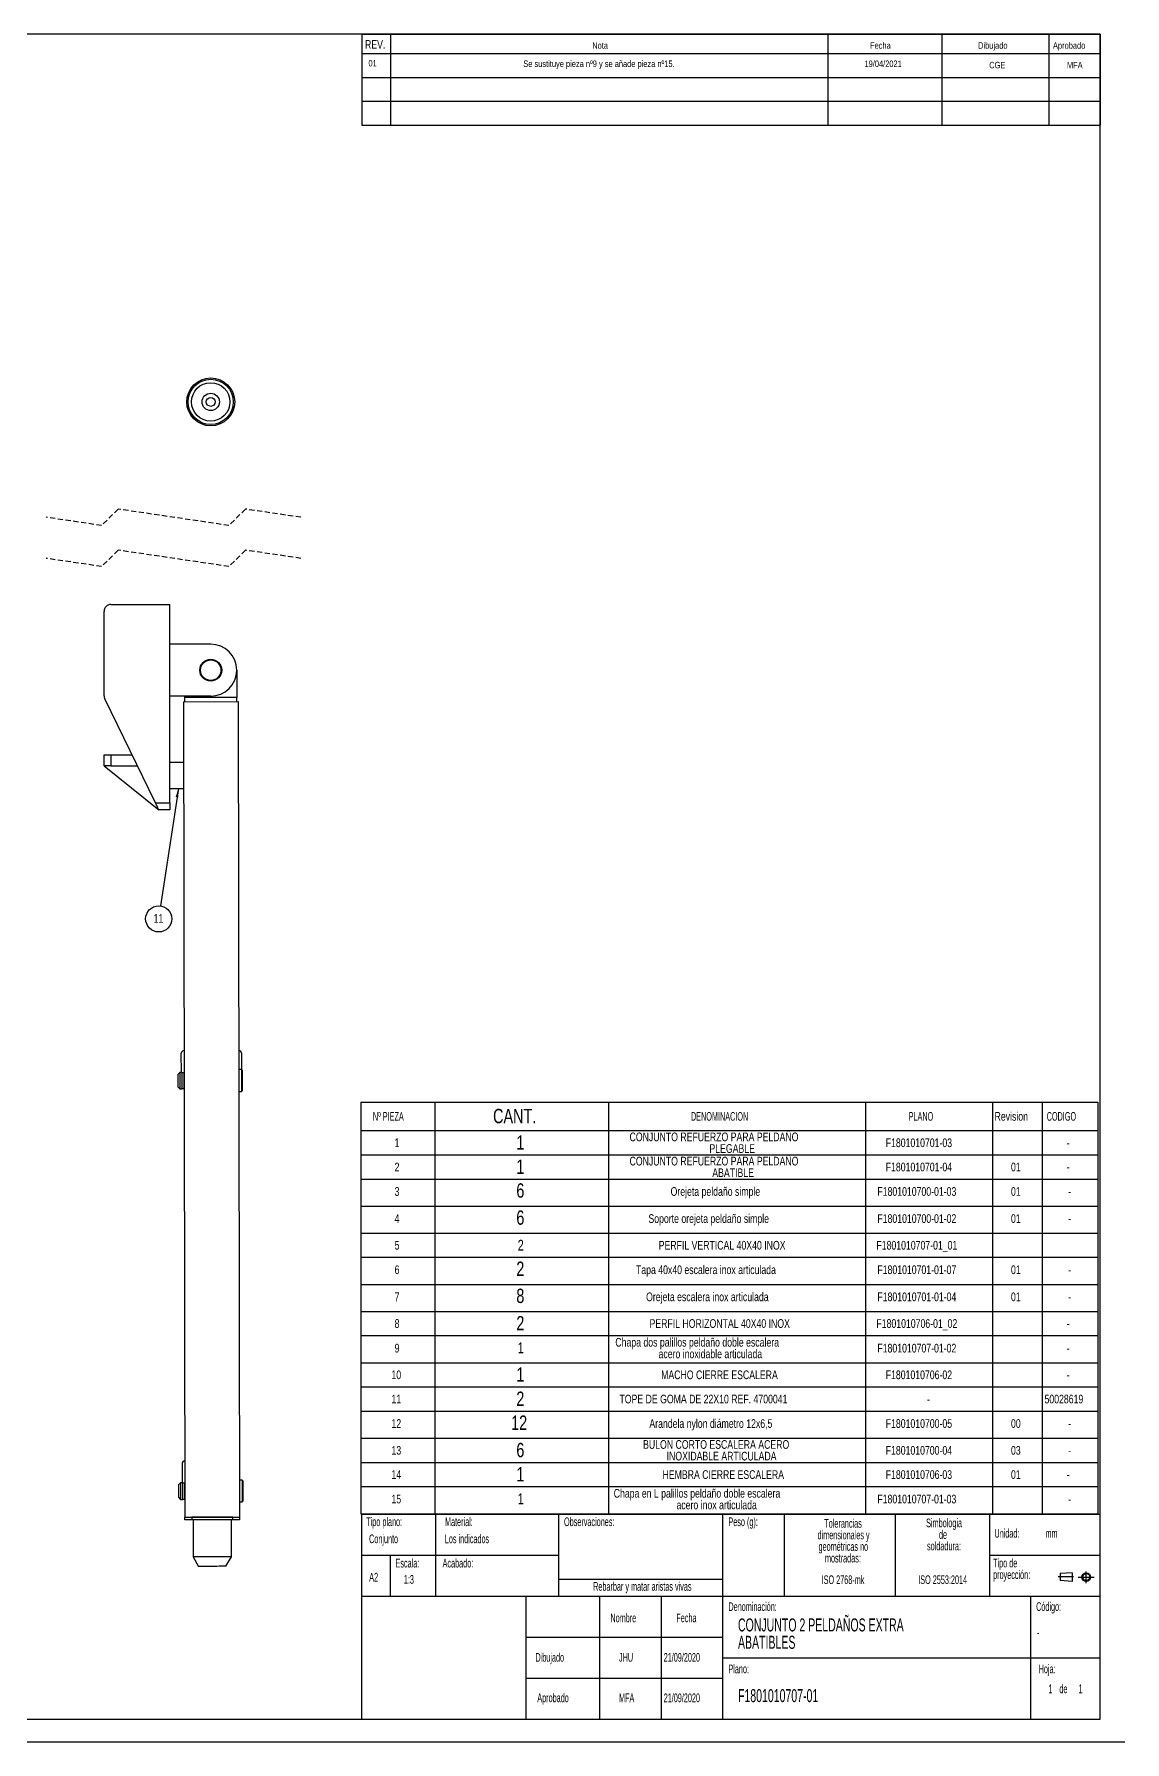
# Model space of a CAD drawing. Extents: x 0 to 1782, y 0 to 1260.
# Drawn here: x 984 to 1782, y 0 to 1248 of the extents above; entities that cross this region are included whole.
import ezdxf

# ---------------------------------------------------------------- set-up
doc = ezdxf.new("R2010")
doc.units = 0
doc.header["$LTSCALE"] = 3
doc.linetypes.add('CENTERX2', pattern=[20.32, 12.7, -2.54, 2.54, -2.54])
doc.linetypes.add('HIDDEN', pattern=[1.905, 1.27, -0.635])
doc.layers.get('0').update_dxf_attribs({"linetype": 'CONTINUOUS'})
doc.layers.add('FORMATO', color=7, linetype='CONTINUOUS')
doc.layers.add('SLD-0', color=179, linetype='CONTINUOUS')
doc.styles.add('SLDTEXTSTYLE0', font='TXT', dxfattribs={"width": 0.75})
doc.styles.add('SLDTEXTSTYLE1', font='TXT', dxfattribs={"width": 0.605})
doc.dimstyles.new('SLDDIMSTYLE0', dxfattribs={"dimtxt": 0.18, "dimasz": 6.35, "dimexe": 0, "dimexo": 0.0625, "dimgap": 0, "dimtad": 0, "dimtih": 1, "dimtoh": 1, "dimdec": 0, "dimrnd": 1e-09, "dimzin": 0, "dimdsep": 46, "dimtxsty": 'Standard', "dimsah": 1, "dimcen": 0.09, "dimadec": 0, "dimazin": 0, "dimtfac": 6.35, "dimtdec": 0, "dimtofl": 0, "dimtmove": 0, "dimatfit": 3, "dimfxl": 1, "dimtolj": 1, "dimtzin": 0, "dimarcsym": 0})

# ---------------------------------------------------------------- blocks, each defined once
blk = doc.blocks.new('BLOQUE3')
at = {"color": 7, "linetype": 'CENTERX2'}
for p, q in [((1193.8, 390.2), (1184.4, 390.2)), ((1196.6, 390.1), (1206.5, 390.1)), ((1201.6, 386.5), (1201.6, 393.6))]:
    blk.add_line(p, q, dxfattribs=at)
at = {"color": 7, "linetype": 'Continuous'}
for p, q in [((1193.1, 392.8), (1185.7, 392.3)), ((1185.7, 392.3), (1185.7, 388)), ((1193.1, 387.5), (1185.7, 388)), ((1193.1, 392.8), (1193.1, 387.5))]:
    blk.add_line(p, q, dxfattribs=at)
for radius in [2.67, 2.14]:
    blk.add_circle((1201.6, 390.1), radius, dxfattribs=at)
blk = doc.blocks.new('SW_NOTE_0_1')
at = {"layer": 'SLD-0', "color": 0, "attachment_point": 1, "style": 'SLDTEXTSTYLE1'}
for s, insert, char_height in [('CONJUNTO 2 PELDAÑOS EXTRA', (0, 12.3), 9.525), ('ABATIBLES', (0, -0.4), 9.53)]:
    blk.add_mtext(s, dxfattribs=dict(at, insert=insert, char_height=char_height))
blk = doc.blocks.new('SW_NOTE_0_2')
at = {"layer": 'SLD-0', "color": 0, "char_height": 6.35, "attachment_point": 2, "style": 'SLDTEXTSTYLE1'}
for s, insert in [('Simbologia', (21.3, 8.2)), ('de', (20.5, -0.3)), ('soldadura:', (21.2, -8.7))]:
    blk.add_mtext(s, dxfattribs=dict(at, insert=insert))
blk = doc.blocks.new('SW_NOTE_0_3')
at = {"layer": 'SLD-0', "color": 0, "char_height": 6.35, "attachment_point": 1, "style": 'SLDTEXTSTYLE1'}
for s, insert in [('Tipo de', (0, 8.2)), ('proyección:', (0, -0.3))]:
    blk.add_mtext(s, dxfattribs=dict(at, insert=insert))
blk = doc.blocks.new('SW_NOTE_0_4')
at = {"layer": 'SLD-0', "color": 0, "char_height": 6.35, "attachment_point": 2, "style": 'SLDTEXTSTYLE1'}
for s, insert in [('dimensionales y', (22.6, -0.3)), ('Tolerancias', (22.2, 8.2)), ('geométricas no', (22.4, -8.7)), ('mostradas:', (22.1, -17.2))]:
    blk.add_mtext(s, dxfattribs=dict(at, insert=insert))
blk = doc.blocks.new('SW_TABLEANNOTATION_0')
at = {"layer": 'FORMATO', "color": 0}
for p, q in [((0, 0), (0, -20.9)), ((0, 0), (54.3, 0)), ((54.3, 0), (54.3, -20.9)), ((54.3, 0), (181.1, 0)), ((181.1, 0), (181.1, -20.9)), ((181.1, 0), (369.2, 0)), ((369.2, 0), (369.2, -20.9)), ((369.2, 0), (461.9, 0)), ((461.9, 0), (461.9, -20.9)), ((461.9, 0), (498.4, 0)), ((498.4, 0), (498.4, -20.9)), ((498.4, 0), (539.1, 0)), ((539.1, 0), (539.1, -20.9)), ((0, -20.9), (54.3, -20.9)), ((0, -20.9), (0, -38.6)), ((54.3, -20.9), (181.1, -20.9)), ((54.3, -20.9), (54.3, -38.6)), ((181.1, -20.9), (369.2, -20.9)), ((181.1, -20.9), (181.1, -38.6)), ((369.2, -20.9), (461.9, -20.9)), ((369.2, -20.9), (369.2, -38.6)), ((461.9, -20.9), (498.4, -20.9)), ((461.9, -20.9), (461.9, -38.6)), ((498.4, -20.9), (539.1, -20.9)), ((498.4, -20.9), (498.4, -38.6)), ((539.1, -20.9), (539.1, -38.6)), ((0, -38.6), (0, -56.3)), ((0, -38.6), (54.3, -38.6)), ((54.3, -38.6), (54.3, -56.3)), ((54.3, -38.6), (181.1, -38.6)), ((181.1, -38.6), (181.1, -56.3)), ((181.1, -38.6), (369.2, -38.6)), ((369.2, -38.6), (369.2, -56.3)), ((369.2, -38.6), (461.9, -38.6)), ((461.9, -38.6), (461.9, -56.3)), ((461.9, -38.6), (498.4, -38.6)), ((498.4, -38.6), (498.4, -56.3)), ((498.4, -38.6), (539.1, -38.6)), ((539.1, -38.6), (539.1, -56.3)), ((0, -56.3), (0, -76.1)), ((0, -56.3), (54.3, -56.3)), ((54.3, -56.3), (54.3, -76.1)), ((54.3, -56.3), (181.1, -56.3)), ((181.1, -56.3), (181.1, -76.1)), ((181.1, -56.3), (369.2, -56.3)), ((369.2, -56.3), (369.2, -76.1)), ((369.2, -56.3), (461.9, -56.3)), ((461.9, -56.3), (461.9, -76.1)), ((461.9, -56.3), (498.4, -56.3)), ((498.4, -56.3), (498.4, -76.1)), ((498.4, -56.3), (539.1, -56.3)), ((539.1, -56.3), (539.1, -76.1)), ((0, -76.1), (0, -95.8)), ((0, -76.1), (54.3, -76.1)), ((54.3, -76.1), (54.3, -95.8)), ((54.3, -76.1), (181.1, -76.1)), ((181.1, -76.1), (181.1, -95.8)), ((181.1, -76.1), (369.2, -76.1)), ((369.2, -76.1), (369.2, -95.8)), ((369.2, -76.1), (461.9, -76.1)), ((461.9, -76.1), (461.9, -95.8)), ((461.9, -76.1), (498.4, -76.1)), ((498.4, -76.1), (498.4, -95.8)), ((498.4, -76.1), (539.1, -76.1)), ((539.1, -76.1), (539.1, -95.8)), ((0, -95.8), (0, -113.5)), ((0, -95.8), (54.3, -95.8)), ((54.3, -95.8), (54.3, -113.5)), ((54.3, -95.8), (181.1, -95.8)), ((181.1, -95.8), (181.1, -113.5)), ((181.1, -95.8), (369.2, -95.8)), ((369.2, -95.8), (369.2, -113.5)), ((369.2, -95.8), (461.9, -95.8)), ((461.9, -95.8), (461.9, -113.5)), ((461.9, -95.8), (498.4, -95.8)), ((498.4, -95.8), (498.4, -113.5)), ((498.4, -95.8), (539.1, -95.8)), ((539.1, -95.8), (539.1, -113.5)), ((0, -113.5), (0, -133.3)), ((0, -113.5), (54.3, -113.5)), ((54.3, -113.5), (54.3, -133.3)), ((54.3, -113.5), (181.1, -113.5)), ((181.1, -113.5), (181.1, -133.3)), ((181.1, -113.5), (369.2, -113.5)), ((369.2, -113.5), (369.2, -133.3)), ((369.2, -113.5), (461.9, -113.5)), ((461.9, -113.5), (461.9, -133.3)), ((461.9, -113.5), (498.4, -113.5)), ((498.4, -113.5), (498.4, -133.3)), ((498.4, -113.5), (539.1, -113.5)), ((539.1, -113.5), (539.1, -133.3)), ((0, -133.3), (0, -153)), ((0, -133.3), (54.3, -133.3)), ((54.3, -133.3), (54.3, -153)), ((54.3, -133.3), (181.1, -133.3)), ((181.1, -133.3), (181.1, -153)), ((181.1, -133.3), (369.2, -133.3)), ((369.2, -133.3), (369.2, -153)), ((369.2, -133.3), (461.9, -133.3)), ((461.9, -133.3), (461.9, -153)), ((461.9, -133.3), (498.4, -133.3)), ((498.4, -133.3), (498.4, -153)), ((498.4, -133.3), (539.1, -133.3)), ((539.1, -133.3), (539.1, -153)), ((0, -153), (0, -170.7)), ((0, -153), (54.3, -153)), ((54.3, -153), (54.3, -170.7)), ((54.3, -153), (181.1, -153)), ((181.1, -153), (181.1, -170.7)), ((181.1, -153), (369.2, -153)), ((369.2, -153), (369.2, -170.7)), ((369.2, -153), (461.9, -153)), ((461.9, -153), (461.9, -170.7)), ((461.9, -153), (498.4, -153)), ((498.4, -153), (498.4, -170.7)), ((498.4, -153), (539.1, -153)), ((539.1, -153), (539.1, -170.7)), ((0, -170.7), (0, -190.5)), ((0, -170.7), (54.3, -170.7)), ((54.3, -170.7), (54.3, -190.5)), ((54.3, -170.7), (181.1, -170.7)), ((181.1, -170.7), (181.1, -190.5)), ((181.1, -170.7), (369.2, -170.7)), ((369.2, -170.7), (369.2, -190.5)), ((369.2, -170.7), (461.9, -170.7)), ((461.9, -170.7), (461.9, -190.5)), ((461.9, -170.7), (498.4, -170.7)), ((498.4, -170.7), (498.4, -190.5)), ((498.4, -170.7), (539.1, -170.7)), ((539.1, -170.7), (539.1, -190.5)), ((0, -190.5), (0, -208.2)), ((0, -190.5), (54.3, -190.5)), ((54.3, -190.5), (54.3, -208.2)), ((54.3, -190.5), (181.1, -190.5)), ((181.1, -190.5), (181.1, -208.2)), ((181.1, -190.5), (369.2, -190.5)), ((369.2, -190.5), (369.2, -208.2)), ((369.2, -190.5), (461.9, -190.5)), ((461.9, -190.5), (461.9, -208.2)), ((461.9, -190.5), (498.4, -190.5)), ((498.4, -190.5), (498.4, -208.2)), ((498.4, -190.5), (539.1, -190.5)), ((539.1, -190.5), (539.1, -208.2)), ((0, -208.2), (0, -225.9)), ((0, -208.2), (54.3, -208.2)), ((54.3, -208.2), (54.3, -225.9)), ((54.3, -208.2), (181.1, -208.2)), ((181.1, -208.2), (181.1, -225.9)), ((181.1, -208.2), (369.2, -208.2)), ((369.2, -208.2), (369.2, -225.9)), ((369.2, -208.2), (461.9, -208.2)), ((461.9, -208.2), (461.9, -225.9)), ((461.9, -208.2), (498.4, -208.2)), ((498.4, -208.2), (498.4, -225.9)), ((498.4, -208.2), (539.1, -208.2)), ((539.1, -208.2), (539.1, -225.9)), ((0, -225.9), (0, -245.7)), ((0, -225.9), (54.3, -225.9)), ((54.3, -225.9), (54.3, -245.7)), ((54.3, -225.9), (181.1, -225.9)), ((181.1, -225.9), (181.1, -245.7)), ((181.1, -225.9), (369.2, -225.9)), ((369.2, -225.9), (369.2, -245.7)), ((369.2, -225.9), (461.9, -225.9)), ((461.9, -225.9), (461.9, -245.7)), ((461.9, -225.9), (498.4, -225.9)), ((498.4, -225.9), (498.4, -245.7)), ((498.4, -225.9), (539.1, -225.9)), ((539.1, -225.9), (539.1, -245.7)), ((0, -245.7), (0, -263.4)), ((0, -245.7), (54.3, -245.7)), ((54.3, -245.7), (54.3, -263.4)), ((54.3, -245.7), (181.1, -245.7)), ((181.1, -245.7), (181.1, -263.4)), ((181.1, -245.7), (369.2, -245.7)), ((369.2, -245.7), (369.2, -263.4)), ((369.2, -245.7), (461.9, -245.7)), ((461.9, -245.7), (461.9, -263.4)), ((461.9, -245.7), (498.4, -245.7)), ((498.4, -245.7), (498.4, -263.4)), ((498.4, -245.7), (539.1, -245.7)), ((539.1, -245.7), (539.1, -263.4)), ((0, -263.4), (0, -281.1)), ((0, -263.4), (54.3, -263.4)), ((54.3, -263.4), (54.3, -281.1)), ((54.3, -263.4), (181.1, -263.4)), ((181.1, -263.4), (181.1, -281.1)), ((181.1, -263.4), (369.2, -263.4)), ((369.2, -263.4), (369.2, -281.1)), ((369.2, -263.4), (461.9, -263.4)), ((461.9, -263.4), (461.9, -281.1)), ((461.9, -263.4), (498.4, -263.4)), ((498.4, -263.4), (498.4, -281.1)), ((498.4, -263.4), (539.1, -263.4)), ((539.1, -263.4), (539.1, -281.1)), ((0, -281.1), (0, -300.9)), ((0, -281.1), (54.3, -281.1)), ((54.3, -281.1), (54.3, -300.9)), ((54.3, -281.1), (181.1, -281.1)), ((181.1, -281.1), (181.1, -300.9)), ((181.1, -281.1), (369.2, -281.1)), ((369.2, -281.1), (369.2, -300.9)), ((369.2, -281.1), (461.9, -281.1)), ((461.9, -281.1), (461.9, -300.9)), ((461.9, -281.1), (498.4, -281.1)), ((498.4, -281.1), (498.4, -300.9)), ((498.4, -281.1), (539.1, -281.1)), ((539.1, -281.1), (539.1, -300.9)), ((0, -300.9), (54.3, -300.9)), ((54.3, -300.9), (181.1, -300.9)), ((181.1, -300.9), (369.2, -300.9)), ((369.2, -300.9), (461.9, -300.9)), ((461.9, -300.9), (498.4, -300.9)), ((498.4, -300.9), (539.1, -300.9))]:
    blk.add_line(p, q, dxfattribs=at)
at = {"layer": 'FORMATO', "color": 0, "attachment_point": 1}
for s, insert, char_height, style in [('Nº PIEZA', (8.9, -7.3), 6.35, 'SLDTEXTSTYLE1'), ('CANT.', (96.8, -5), 10.5, 'SLDTEXTSTYLE0'), ('DENOMINACION', (241.5, -7.3), 6.35, 'SLDTEXTSTYLE1'), ('PLANO', (400.7, -7.3), 6.35, 'SLDTEXTSTYLE1'), ('Revision', (463.5, -7.3), 6.35, 'SLDTEXTSTYLE0'), ('CODIGO', (501.6, -7.3), 6.35, 'SLDTEXTSTYLE1'), ('1', (113.8, -24.3), 10.5, 'SLDTEXTSTYLE0'), ('CONJUNTO REFUERZO PARA PELDAÑO', (196.6, -22.3), 6.35, 'SLDTEXTSTYLE0'), ('1', (24.8, -26.6), 6.35, 'SLDTEXTSTYLE0'), ('PLEGABLE', (255, -30.8), 6.35, 'SLDTEXTSTYLE0'), ('F1801010701-03', (383.9, -26.6), 6.35, 'SLDTEXTSTYLE0'), ('-', (516.2, -26.6), 6.35, 'SLDTEXTSTYLE0'), ('2', (24.8, -44.3), 6.35, 'SLDTEXTSTYLE0'), ('1', (113.8, -42), 10.5, 'SLDTEXTSTYLE0'), ('CONJUNTO REFUERZO PARA PELDAÑO', (196.6, -40), 6.35, 'SLDTEXTSTYLE0'), ('ABATIBLE', (257.1, -48.5), 6.35, 'SLDTEXTSTYLE0'), ('F1801010701-04', (383.9, -44.3), 6.35, 'SLDTEXTSTYLE0'), ('01', (475.5, -44.3), 6.35, 'SLDTEXTSTYLE0'), ('-', (516.2, -44.3), 6.35, 'SLDTEXTSTYLE0'), ('3', (24.8, -62.2), 6.35, 'SLDTEXTSTYLE0'), ('6', (113.8, -59.4), 10.5, 'SLDTEXTSTYLE0'), ('Orejeta peldaño simple', (226.6, -62.2), 6.35, 'SLDTEXTSTYLE0'), ('F1801010700-01-03', (377.8, -62.2), 6.35, 'SLDTEXTSTYLE0'), ('01', (475.5, -62.2), 6.35, 'SLDTEXTSTYLE0'), ('-', (517.4, -62.2), 6.35, 'SLDTEXTSTYLE0'), ('4', (24.8, -82), 6.35, 'SLDTEXTSTYLE0'), ('6', (113.8, -79.2), 10.5, 'SLDTEXTSTYLE0'), ('Soporte orejeta peldaño simple', (210.4, -82), 6.35, 'SLDTEXTSTYLE0'), ('F1801010700-01-02', (377.8, -82), 6.35, 'SLDTEXTSTYLE0'), ('01', (475.5, -82), 6.35, 'SLDTEXTSTYLE0'), ('-', (517.4, -82), 6.35, 'SLDTEXTSTYLE0'), ('5', (24.8, -101.5), 6.35, 'SLDTEXTSTYLE0'), ('2', (114.8, -100.7), 7.94, 'SLDTEXTSTYLE0'), ('PERFIL VERTICAL 40X40 INOX', (217.9, -101.5), 6.35, 'SLDTEXTSTYLE0'), ('F1801010707-01_01', (377.1, -101.5), 6.35, 'SLDTEXTSTYLE0'), ('6', (24.8, -119.4), 6.35, 'SLDTEXTSTYLE0'), ('2', (113.8, -116.6), 10.5, 'SLDTEXTSTYLE0'), ('Tapa 40x40 escalera inox articulada', (201.3, -119.4), 6.35, 'SLDTEXTSTYLE0'), ('F1801010701-01-07', (377.8, -119.4), 6.35, 'SLDTEXTSTYLE0'), ('01', (475.5, -119.4), 6.35, 'SLDTEXTSTYLE0'), ('-', (517.4, -119.4), 6.35, 'SLDTEXTSTYLE0'), ('8', (113.8, -136.4), 10.5, 'SLDTEXTSTYLE0'), ('7', (24.8, -139.2), 6.35, 'SLDTEXTSTYLE0'), ('Orejeta escalera inox articulada', (208.7, -139.2), 6.35, 'SLDTEXTSTYLE0'), ('F1801010701-01-04', (377.8, -139.2), 6.35, 'SLDTEXTSTYLE0'), ('01', (475.5, -139.2), 6.35, 'SLDTEXTSTYLE0'), ('-', (517.4, -139.2), 6.35, 'SLDTEXTSTYLE0'), ('8', (24.8, -158.7), 6.35, 'SLDTEXTSTYLE0'), ('2', (113.8, -156.4), 10.5, 'SLDTEXTSTYLE0'), ('PERFIL HORIZONTAL 40X40 INOX', (211.2, -158.7), 6.35, 'SLDTEXTSTYLE0'), ('F1801010706-01_02', (377.1, -158.7), 6.35, 'SLDTEXTSTYLE0'), ('-', (516.2, -158.7), 6.35, 'SLDTEXTSTYLE0'), ('Chapa dos palillos peldaño doble escalera', (186.2, -172.4), 6.35, 'SLDTEXTSTYLE0'), ('9', (24.8, -176.7), 6.35, 'SLDTEXTSTYLE0'), ('1', (114.8, -175.7), 7.94, 'SLDTEXTSTYLE0'), ('acero inoxidable articulada', (217.8, -180.9), 6.35, 'SLDTEXTSTYLE0'), ('F1801010707-01-02', (377.8, -176.7), 6.35, 'SLDTEXTSTYLE0'), ('-', (516.2, -176.7), 6.35, 'SLDTEXTSTYLE0'), ('10', (22.5, -196.2), 6.35, 'SLDTEXTSTYLE0'), ('1', (113.8, -193.9), 10.5, 'SLDTEXTSTYLE0'), ('MACHO CIERRE ESCALERA', (219.7, -196.2), 6.35, 'SLDTEXTSTYLE0'), ('F1801010706-02', (383.9, -196.2), 6.35, 'SLDTEXTSTYLE0'), ('2', (113.8, -211.6), 10.5, 'SLDTEXTSTYLE0'), ('-', (516.2, -196.2), 6.35, 'SLDTEXTSTYLE0'), ('11', (22.5, -213.9), 6.35, 'SLDTEXTSTYLE0'), ('TOPE DE GOMA DE 22X10 REF. 4700041', (189.2, -213.9), 6.35, 'SLDTEXTSTYLE0'), ('-', (414.1, -213.9), 6.35, 'SLDTEXTSTYLE0'), ('50028619', (500, -213.9), 6.35, 'SLDTEXTSTYLE0'), ('12', (22.5, -231.8), 6.35, 'SLDTEXTSTYLE0'), ('12', (110, -229.1), 10.5, 'SLDTEXTSTYLE0'), ('Arandela nylon diámetro 12x6,5', (211.1, -231.8), 6.35, 'SLDTEXTSTYLE0'), ('F1801010700-05', (383.9, -231.8), 6.35, 'SLDTEXTSTYLE0'), ('00', (475.5, -231.8), 6.35, 'SLDTEXTSTYLE0'), ('-', (517.4, -231.8), 6.35, 'SLDTEXTSTYLE0'), ('6', (113.8, -249.1), 10.5, 'SLDTEXTSTYLE0'), ('BULON CORTO ESCALERA ACERO', (206.5, -247.1), 6.35, 'SLDTEXTSTYLE0'), ('13', (22.5, -251.4), 6.35, 'SLDTEXTSTYLE0'), ('INOXIDABLE ARTICULADA', (223.7, -255.6), 6.35, 'SLDTEXTSTYLE0'), ('F1801010700-04', (383.9, -251.4), 6.35, 'SLDTEXTSTYLE0'), ('03', (475.5, -251.4), 6.35, 'SLDTEXTSTYLE0'), ('-', (517.4, -251.4), 6.35, 'SLDTEXTSTYLE0'), ('14', (22.5, -269.1), 6.35, 'SLDTEXTSTYLE0'), ('1', (113.8, -266.8), 10.5, 'SLDTEXTSTYLE0'), ('HEMBRA CIERRE ESCALERA', (220.7, -269.1), 6.35, 'SLDTEXTSTYLE0'), ('F1801010706-03', (383.9, -269.1), 6.35, 'SLDTEXTSTYLE0'), ('01', (475.5, -269.1), 6.35, 'SLDTEXTSTYLE0'), ('-', (516.2, -269.1), 6.35, 'SLDTEXTSTYLE0'), ('15', (22.5, -287), 6.35, 'SLDTEXTSTYLE0'), ('1', (114.8, -286), 7.94, 'SLDTEXTSTYLE0'), ('Chapa en L palillos peldaño doble escalera', (185, -282.8), 6.35, 'SLDTEXTSTYLE0'), ('F1801010707-01-03', (377.8, -287), 6.35, 'SLDTEXTSTYLE0'), ('acero inox articulada', (230.9, -291.3), 6.35, 'SLDTEXTSTYLE0'), ('-', (517.4, -287), 6.35, 'SLDTEXTSTYLE0')]:
    blk.add_mtext(s, dxfattribs=dict(at, insert=insert, char_height=char_height, style=style))
blk = doc.blocks.new('SW_NOTE_0_5')
at = {"layer": 'FORMATO', "color": 0}
blk.add_circle((-1.4, -9.5), 9.57, dxfattribs=at)
at = {"layer": 'FORMATO', "color": 0, "insert": (-1.6, -6), "char_height": 6.35, "attachment_point": 2, "style": 'SLDTEXTSTYLE0'}
blk.add_mtext('11', dxfattribs=at)

msp = doc.modelspace()

# ---------------------------------------------------------------- linework, layer by layer
at = {"color": 7, "linetype": 'HIDDEN'}
for p, q in [((1045.82, 901), (1033.82, 889)), ((1126.93, 889), (1045.82, 901)), ((1138.93, 901), (1126.93, 889)), ((1179.48, 895), (1138.93, 901)), ((1033.82, 889), (993.27, 895)), ((1033.82, 859), (993.27, 865)), ((1045.82, 871), (1033.82, 859)), ((1126.93, 859), (1045.82, 871)), ((1138.93, 871), (1126.93, 859)), ((1179.48, 865), (1138.93, 871))]:
    msp.add_line(p, q, dxfattribs=at)
at = {"color": 7, "linetype": 'Continuous'}
for p, q in [((1035.59, 764.43), (1035.59, 826.28)), ((1040.59, 831.28), (1083.59, 831.28)), ((1083.59, 686.28), (1083.59, 831.28)), ((1113.59, 802.28), (1083.59, 802.28)), ((1132.59, 783.31), (1132.63, 763.31)), ((1073.15, 686.28), (1036.1, 762.24)), ((1113.59, 764.28), (1083.59, 764.28)), ((1094.63, 763.24), (1094.63, 764.28)), ((1132.63, 763.31), (1094.63, 763.24)), ((1094.63, 760.24), (1094.63, 763.24)), ((1132.63, 760.31), (1132.63, 763.31)), ((1093.63, 760.24), (1133.63, 760.31)), ((1093.63, 760.24), (1094.67, 164.24)), ((1133.63, 760.31), (1134.67, 164.31)), ((1035.59, 713.28), (1035.59, 721.28)), ((1035.59, 721.28), (1040.59, 721.28)), ((1040.59, 713.28), (1035.59, 713.28)), ((1035.59, 713.28), (1075.59, 681.28)), ((1040.59, 721.28), (1040.59, 713.28)), ((1040.59, 721.28), (1056.08, 721.28)), ((1040.59, 713.28), (1059.98, 713.28)), ((1093.71, 715.78), (1083.59, 715.78)), ((1083.59, 696.78), (1093.74, 696.78)), ((1073.15, 686.28), (1083.59, 686.28)), ((1083.59, 681.28), (1075.59, 681.28)), ((1083.59, 686.28), (1083.59, 681.28)), ((1092.11, 489.24), (1092.08, 503.24)), ((1136.08, 503.32), (1136.1, 491.32)), ((1090.91, 489.24), (1089.41, 487.73)), ((1092.41, 489.24), (1090.91, 489.24)), ((1093.91, 488.99), (1092.41, 488.99)), ((1094.11, 489.24), (1093.91, 489.24)), ((1136.1, 491.32), (1134.1, 491.31)), ((1136.6, 490.82), (1136.1, 491.32)), ((1089.42, 478.73), (1090.93, 477.24)), ((1090.93, 477.24), (1092.43, 477.24)), ((1092.43, 477.49), (1093.93, 477.49)), ((1093.93, 477.24), (1094.13, 477.24)), ((1134.13, 475.31), (1136.13, 475.32)), ((1136.13, 475.32), (1136.63, 475.82)), ((1092.6, 203.24), (1092.63, 189.24)), ((1091.43, 189.24), (1089.93, 187.74)), ((1092.93, 189.24), (1091.43, 189.24)), ((1094.43, 188.99), (1092.93, 188.99)), ((1094.63, 189.24), (1094.43, 189.24)), ((1136.63, 191.32), (1134.63, 191.31)), ((1137.13, 190.82), (1136.63, 191.32)), ((1089.95, 178.74), (1091.45, 177.24)), ((1091.45, 177.24), (1092.95, 177.24)), ((1092.95, 177.49), (1094.45, 177.49)), ((1094.45, 177.24), (1094.65, 177.24)), ((1134.65, 175.31), (1136.65, 175.32)), ((1136.65, 175.32), (1137.15, 175.82)), ((1094.67, 164.24), (1134.67, 164.31)), ((1094.68, 162.24), (1094.67, 164.24)), ((1129.67, 164.3), (1099.67, 164.25)), ((1099.67, 164.25), (1099.68, 162.25)), ((1129.68, 162.3), (1099.68, 162.25)), ((1128.72, 135.3), (1128.68, 162.3)), ((1129.68, 162.3), (1129.67, 164.3)), ((1134.67, 164.31), (1134.68, 162.31)), ((1100.68, 162.25), (1100.72, 135.25)), ((1100.72, 135.25), (1104.74, 128.26)), ((1124.74, 128.3), (1128.72, 135.3)), ((0, 0), (1782, 0))]:
    msp.add_line(p, q, dxfattribs=at)
at = {"color": 7, "linetype": 'Continuous', "flags": 128}
for points in [[(1075.59, 681.28), (1075.55, 681.35), (1075.44, 681.58), (1075.27, 681.95), (1075.02, 682.45), (1074.72, 683.06), (1074.37, 683.78), (1073.99, 684.57), (1073.58, 685.41), (1073.15, 686.28)], [(1089.41, 487.73), (1089.41, 487.57), (1089.41, 487.06), (1089.41, 486.23), (1089.41, 485.17), (1089.41, 483.94), (1089.42, 482.66), (1089.42, 481.43), (1089.42, 480.34), (1089.42, 479.49), (1089.42, 478.94), (1089.42, 478.74), (1089.42, 478.73)], [(1090.91, 489.24), (1090.91, 489.23), (1090.91, 489), (1090.91, 488.41), (1090.91, 487.49), (1090.91, 486.3), (1090.91, 484.92), (1090.92, 483.43), (1090.92, 481.94), (1090.92, 480.52), (1090.92, 479.27), (1090.92, 478.28), (1090.93, 477.59), (1090.93, 477.26), (1090.93, 477.24)], [(1092.41, 489.24), (1092.41, 489.24), (1092.41, 489), (1092.41, 488.41), (1092.41, 487.49), (1092.41, 486.3), (1092.41, 484.92), (1092.42, 483.44), (1092.42, 481.94), (1092.42, 480.52), (1092.42, 479.28), (1092.42, 478.28), (1092.43, 477.6), (1092.43, 477.27), (1092.43, 477.24)], [(1093.91, 489.24), (1093.91, 489.24), (1093.91, 489.01), (1093.91, 488.41), (1093.91, 487.49), (1093.91, 486.3), (1093.91, 484.92), (1093.92, 483.44), (1093.92, 481.94), (1093.92, 480.53), (1093.92, 479.28), (1093.92, 478.28), (1093.93, 477.6), (1093.93, 477.27), (1093.93, 477.24)], [(1136.1, 491.32), (1136.1, 491.32), (1136.1, 491.12), (1136.1, 490.56), (1136.1, 489.66), (1136.11, 488.47), (1136.11, 487.03), (1136.11, 485.42), (1136.11, 483.72), (1136.12, 481.99), (1136.12, 480.32), (1136.12, 478.8), (1136.13, 477.49), (1136.13, 476.44), (1136.13, 475.72), (1136.13, 475.36), (1136.13, 475.32)], [(1136.6, 490.82), (1136.6, 490.82), (1136.6, 490.63), (1136.6, 490.11), (1136.61, 489.27), (1136.61, 488.15), (1136.61, 486.8), (1136.61, 485.29), (1136.61, 483.69), (1136.62, 482.07), (1136.62, 480.51), (1136.62, 479.08), (1136.63, 477.85), (1136.63, 476.87), (1136.63, 476.2), (1136.63, 475.86), (1136.63, 475.82)], [(1089.93, 187.74), (1089.93, 187.57), (1089.93, 187.06), (1089.93, 186.23), (1089.94, 185.17), (1089.94, 183.94), (1089.94, 182.66), (1089.94, 181.43), (1089.94, 180.34), (1089.95, 179.49), (1089.95, 178.94), (1089.95, 178.74), (1089.95, 178.74)], [(1091.43, 189.24), (1091.43, 189.24), (1091.43, 189), (1091.43, 188.41), (1091.43, 187.49), (1091.43, 186.3), (1091.44, 184.92), (1091.44, 183.43), (1091.44, 181.94), (1091.44, 180.52), (1091.45, 179.28), (1091.45, 178.28), (1091.45, 177.6), (1091.45, 177.27), (1091.45, 177.24)], [(1092.93, 189.24), (1092.93, 189.24), (1092.93, 189), (1092.93, 188.41), (1092.93, 187.49), (1092.93, 186.3), (1092.94, 184.92), (1092.94, 183.44), (1092.94, 181.94), (1092.94, 180.52), (1092.95, 179.28), (1092.95, 178.28), (1092.95, 177.6), (1092.95, 177.27), (1092.95, 177.24)], [(1094.43, 189.24), (1094.43, 189.24), (1094.43, 189.01), (1094.43, 188.41), (1094.43, 187.49), (1094.43, 186.3), (1094.44, 184.92), (1094.44, 183.44), (1094.44, 181.94), (1094.44, 180.53), (1094.45, 179.28), (1094.45, 178.28), (1094.45, 177.6), (1094.45, 177.27), (1094.45, 177.24)], [(1136.63, 191.32), (1136.63, 191.32), (1136.63, 191.12), (1136.63, 190.56), (1136.63, 189.66), (1136.63, 188.47), (1136.63, 187.03), (1136.64, 185.42), (1136.64, 183.72), (1136.64, 181.99), (1136.64, 180.32), (1136.65, 178.8), (1136.65, 177.49), (1136.65, 176.44), (1136.65, 175.72), (1136.65, 175.36), (1136.65, 175.32)], [(1137.13, 190.82), (1137.13, 190.82), (1137.13, 190.64), (1137.13, 190.11), (1137.13, 189.27), (1137.13, 188.15), (1137.13, 186.8), (1137.14, 185.29), (1137.14, 183.69), (1137.14, 182.07), (1137.14, 180.51), (1137.15, 179.08), (1137.15, 177.85), (1137.15, 176.87), (1137.15, 176.2), (1137.15, 175.86), (1137.15, 175.82)], [(1134.68, 162.31), (1134.58, 162.31), (1134.3, 162.31), (1133.83, 162.31), (1133.21, 162.31), (1132.45, 162.31), (1131.59, 162.31), (1130.65, 162.31), (1129.68, 162.3)], [(1099.68, 162.25), (1098.7, 162.25), (1097.76, 162.25), (1096.9, 162.25), (1096.14, 162.25), (1095.52, 162.24), (1095.06, 162.24), (1094.77, 162.24), (1094.68, 162.24)], [(1128.72, 135.3), (1128.68, 135.3), (1128.32, 135.3), (1127.6, 135.3), (1126.56, 135.3), (1125.2, 135.3), (1123.58, 135.29), (1121.72, 135.29), (1119.69, 135.29), (1117.52, 135.28), (1115.29, 135.28), (1113.04, 135.28), (1110.83, 135.27), (1108.72, 135.27), (1106.77, 135.26), (1105.02, 135.26), (1103.53, 135.26), (1102.33, 135.26), (1101.44, 135.26), (1100.9, 135.25), (1100.72, 135.25)], [(1124.74, 128.3), (1124.69, 128.3), (1124.33, 128.3), (1123.62, 128.29), (1122.6, 128.29), (1121.28, 128.29), (1119.74, 128.29), (1118.01, 128.28), (1116.16, 128.28), (1114.26, 128.28), (1112.38, 128.27), (1110.58, 128.27), (1108.93, 128.27), (1107.5, 128.27), (1106.32, 128.26), (1105.45, 128.26), (1104.92, 128.26), (1104.74, 128.26)]]:
    msp.add_lwpolyline(points, dxfattribs=at)
at = {"color": 7, "linetype": 'Continuous'}
for centre, radius in [((1113.59, 979.36), 17.5), ((1113.59, 979.36), 16.5), ((1113.59, 979.36), 14.05), ((1113.59, 979.36), 6.3), ((1113.59, 979.36), 3.25), ((1113.59, 783.28), 8), ((1113.59, 783.28), 7.5)]:
    msp.add_circle(centre, radius, dxfattribs=at)
for centre, radius, start, end in [((1040.59, 826.28), 5, 89.99996, 180.00004), ((1113.59, 783.28), 19, 270, 90), ((1040.59, 764.43), 5, 179.99981, 206.00341), ((1094.08, 503.24), 2, 90.1007, 180.09941), ((1134.08, 503.31), 2, 0.09983, 90.09985), ((1094.6, 203.24), 2, 90.09924, 180.10086)]:
    msp.add_arc(centre, radius, start, end, dxfattribs=at)
at = {"layer": 'FORMATO', "color": 7}
for p, q in [((1763.91, 1248.14), (53.35, 1248.14)), ((1763.91, 16.5), (1763.91, 1248.14)), ((53.35, 16.5), (1763.91, 16.5))]:
    msp.add_line(p, q, dxfattribs=at)
at = {"layer": 'FORMATO'}
for p, q in [((1224.18, 1248.14), (1763.91, 1248.14)), ((1224.18, 1248.14), (1224.18, 1181.74)), ((1245.01, 1248.14), (1245.01, 1181.74)), ((1564.88, 1248.14), (1564.88, 1181.74)), ((1648.29, 1248.14), (1648.29, 1181.74)), ((1726.44, 1248.14), (1726.44, 1181.74)), ((1763.91, 1248.14), (1763.91, 1181.74)), ((1224.18, 1233.94), (1763.91, 1233.94)), ((1224.18, 1216.54), (1763.91, 1216.54)), ((1224.18, 1199.14), (1763.91, 1199.14)), ((1224.18, 1181.74), (1763.91, 1181.74)), ((1223.91, 166.5), (1763.91, 166.5)), ((1223.91, 166.5), (1223.91, 16.5))]:
    msp.add_line(p, q, dxfattribs=at)
at = {"layer": 'SLD-0'}
for p, q in [((1277.91, 166.5), (1277.91, 106.5)), ((1367.91, 166.5), (1367.91, 106.5)), ((1487.91, 166.5), (1487.91, 106.5)), ((1532.91, 166.5), (1532.91, 106.5)), ((1614.15, 166.5), (1614.15, 106.5)), ((1682.91, 166.5), (1682.91, 106.5)), ((1223.91, 136.5), (1277.91, 136.5)), ((1244.91, 136.5), (1244.91, 106.5)), ((1277.91, 136.5), (1367.91, 136.5)), ((1682.91, 136.5), (1763.91, 136.5)), ((1367.91, 118.97), (1487.91, 118.97)), ((1223.91, 106.5), (1763.91, 106.5)), ((1343.91, 106.5), (1343.91, 16.5)), ((1397.91, 106.5), (1397.91, 16.5)), ((1442.91, 106.5), (1442.91, 16.5)), ((1487.91, 106.5), (1487.91, 16.5)), ((1712.91, 106.5), (1712.91, 16.5)), ((1343.91, 76.5), (1487.91, 76.5)), ((1487.91, 61.5), (1712.91, 61.5)), ((1712.91, 61.5), (1763.91, 61.5)), ((1343.91, 46.5), (1487.91, 46.5))]:
    msp.add_line(p, q, dxfattribs=at)

# ---------------------------------------------------------------- block references
at = {"color": 7, "linetype": 'Continuous', "xscale": 1.2, "yscale": 1.2, "zscale": 1.2}
msp.add_blockref('BLOQUE3', (311.87, -347.72), dxfattribs=at)
at = {"layer": 'FORMATO', "color": 7}
msp.add_blockref('SW_NOTE_0_5', (1076.96, 611), dxfattribs=at)
at = {"layer": 'FORMATO'}
msp.add_blockref('SW_TABLEANNOTATION_0', (1223.24, 467.63), dxfattribs=at)
at = {"layer": 'SLD-0'}
for name, p in [('SW_NOTE_0_4', (1553.74, 154.67)), ('SW_NOTE_0_2', (1628.52, 155)), ('SW_NOTE_0_3', (1685.65, 125.67)), ('SW_NOTE_0_1', (1499.12, 77.92))]:
    msp.add_blockref(name, p, dxfattribs=at)

# ---------------------------------------------------------------- texts
at = {"layer": 'FORMATO', "style": 'SLDTEXTSTYLE0'}
for s, insert, char_height, attachment_point in [('REV.', (1226.41, 1243.8), 6.35, 1), ('Nota', (1392.58, 1242.22), 4.763, 1), ('Fecha', (1595.68, 1242.22), 4.763, 1), ('Dibujado', (1674.69, 1242.22), 4.763, 1), ('Aprobado', (1729.44, 1242.22), 4.763, 1), ('01', (1231.96, 1229.28), 4.763, 2), ('Se sustituye pieza nº9 y se añade pieza nº15.', (1397.46, 1228.89), 4.7625, 2), ('19/04/2021', (1605.25, 1228.88), 4.763, 2), ('CGE', (1688.74, 1227.9), 4.763, 2), ('MFA', (1745.38, 1227.9), 4.763, 2)]:
    msp.add_mtext(s, dxfattribs=dict(at, insert=insert, char_height=char_height, attachment_point=attachment_point))
at = {"layer": 'SLD-0', "style": 'SLDTEXTSTYLE1'}
for s, insert, char_height, attachment_point in [('Tipo plano:', (1227.29, 164.04), 6.35, 1), ('Material:', (1284.89, 164.04), 6.35, 1), ('Observaciones:', (1371.92, 164.04), 6.35, 1), ('Peso (g):', (1492.11, 164.04), 6.35, 1), ('Conjunto', (1229.36, 151.56), 6.35, 1), ('Los indicados', (1284.75, 151.56), 6.35, 1), ('Unidad:', (1686.64, 155.61), 6.35, 1), ('mm', (1723.89, 155.61), 6.35, 1), ('Escala:', (1248.69, 133.8), 6.35, 1), ('Acabado:', (1283.12, 133.8), 6.35, 1), ('A2', (1229.48, 123.52), 6.35, 1), ('1:3', (1254.78, 121.9), 6.35, 1), ('Rebarbar y matar aristas vivas', (1429.17, 116.77), 6.35, 2), ('ISO 2768-mk', (1575.92, 121.68), 6.35, 2), ('ISO 2553:2014', (1648.78, 121.68), 6.35, 2), ('Denominación:', (1492.11, 102.04), 6.35, 1), ('Código:', (1717.1, 102.04), 6.35, 1), ('Nombre', (1405.82, 93.76), 6.35, 1), ('Fecha', (1454.03, 93.76), 6.35, 1), ('-', (1717.66, 83.08), 6.35, 1), ('Dibujado', (1351.02, 64.92), 6.35, 1), ('JHU', (1412.11, 64.92), 6.35, 1), ('21/09/2020', (1444.79, 64.92), 6.35, 1), ('Plano:', (1492.11, 56.51), 6.35, 1), ('Hoja:', (1718.95, 56.51), 6.35, 1), ('F1801010707-01', (1499.12, 38.54), 9.525, 1), ('1', (1726.14, 41.92), 6.35, 1), ('1', (1726.14, 41.92), 6.35, 1), ('de', (1734.14, 41.92), 6.35, 1), ('de', (1734.14, 41.92), 6.35, 1), ('1', (1748.1, 41.92), 6.35, 1), ('1', (1748.1, 41.92), 6.35, 1), ('Aprobado', (1352.38, 35.35), 6.35, 1), ('MFA', (1412.11, 35.35), 6.35, 1), ('21/09/2020', (1444.79, 35.35), 6.35, 1)]:
    msp.add_mtext(s, dxfattribs=dict(at, insert=insert, char_height=char_height, attachment_point=attachment_point))

# ---------------------------------------------------------------- leaders
at = {"layer": 'FORMATO', "color": 7}
msp.add_leader([(1089.9, 696.78), (1076.96, 611)], dimstyle='SLDDIMSTYLE0', dxfattribs=at)

doc.saveas('drawing.dxf')
